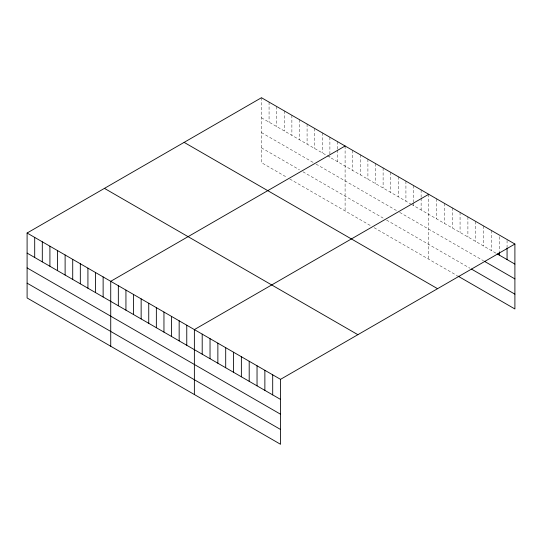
<?xml version="1.0" encoding="UTF-8"?>
<svg xmlns="http://www.w3.org/2000/svg" width="542" height="542" viewBox="0 0 542 542"><rect width="100%" height="100%" fill="white"/><g stroke="black" fill="none" stroke-linecap="round" stroke-linejoin="round"><path stroke-width="0.41" stroke-dasharray="2.71 2.03" d="M261.468 97.716L261.468 162.654L287.036 177.424M261.468 117.783L326.44 155.29M327.131 155.69L410.761 203.975M411.453 204.375L496.384 253.412M261.468 132.594L314.685 163.318M316.067 164.118L396.94 210.804M399.705 212.403L483.566 260.817M261.468 147.851L299.482 169.795M302.937 171.794L383.113 218.08M386.568 220.079L470.036 268.263M289.807 179.016L371.365 226.102M374.129 227.701L457.218 275.675M507.068 240.35L507.068 247.037M499.236 236.664L499.236 251.712M491.398 230.465L491.398 250.533M483.566 225.946L483.566 246.014M475.734 221.421L475.734 241.488M467.902 216.902L467.902 236.962M460.063 212.376L460.063 232.443M452.231 207.85L452.231 227.918M444.399 203.331L444.399 223.399M436.567 198.806L436.567 218.873M428.736 194.287L428.736 259.225M421.127 189.896L421.127 197.423M421.127 198.257L421.127 209.964M413.526 185.506L413.526 202.227M413.526 203.067L413.526 205.574M405.924 181.116L405.924 201.184M398.323 176.726L398.323 196.793M390.714 172.336L390.714 192.403M383.113 167.945L383.113 188.013M375.511 163.555L375.511 183.623M367.91 159.172L367.91 179.239M360.308 154.782L360.308 174.849M352.7 150.391L352.7 170.459M345.098 146.001L345.098 210.94M337.497 141.611L337.497 149.138M337.497 149.971L337.497 161.679M329.895 137.221L329.895 157.288M322.287 132.831L322.287 152.898M314.685 128.44L314.685 148.508M307.084 124.05L307.084 144.118M299.482 119.66L299.482 139.728M291.881 115.277L291.881 135.337M284.272 110.886L284.272 130.954M276.671 106.496L276.671 126.564M269.069 102.106L269.069 122.174"/><path stroke-width="0.81" d="M514.9 244.035L280.532 379.346L280.532 444.284L27.1 297.964L27.1 233.026L261.468 97.716L514.9 244.035L514.9 308.974L457.929 276.081M345.098 146.001L110.731 281.312L110.731 346.25M428.736 194.287L194.368 329.597L194.368 394.535M497.095 253.825L514.9 264.103M484.277 261.23L514.9 278.906M471.459 269.089L514.9 294.164M184.124 142.37L437.557 288.69M104.443 188.372L357.876 334.692M27.1 233.026L280.532 379.346M27.1 253.094L280.532 399.413M27.1 267.904L280.532 414.217M27.1 283.154L280.532 429.474M507.068 247.87L507.068 259.577M499.236 252.545L499.236 255.058M272.701 374.82L272.701 394.888M264.869 370.301L264.869 390.369M257.037 365.775L257.037 385.843M249.198 361.257L249.198 381.317M241.366 356.731L241.366 376.798M233.534 352.205L233.534 372.273M225.702 347.686L225.702 367.754M217.864 343.161L217.864 363.228M210.032 338.642L210.032 358.709M202.2 334.116L202.2 354.183M186.766 325.207L186.766 345.274M179.158 320.817L179.158 340.884M171.557 316.426L171.557 336.494M163.955 312.036L163.955 332.104M156.353 307.646L156.353 327.714M148.745 303.256L148.745 323.323M141.144 298.866L141.144 318.933M133.542 294.482L133.542 314.543M125.94 290.092L125.94 310.159M118.339 285.702L118.339 305.769M103.129 276.921L103.129 296.989M95.528 272.531L95.528 292.599M87.926 268.141L87.926 288.208M80.324 263.751L80.324 283.818M72.716 259.361L72.716 279.428M65.115 254.97L65.115 275.038M57.513 250.58L57.513 270.648M49.911 246.197L49.911 266.257M42.303 241.807L42.303 261.874M34.702 237.416L34.702 257.484"/></g></svg>
